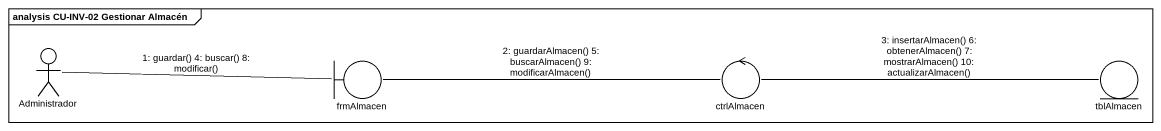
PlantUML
@startuml
mainframe analysis CU-INV-02 Gestionar Almacén
actor Administrador
boundary frmAlmacen
control ctrlAlmacen
entity tblAlmacen
Administrador -right- frmAlmacen : 1: guardar() 4: buscar() 8: modificar()
frmAlmacen -right- ctrlAlmacen : 2: guardarAlmacen() 5: buscarAlmacen() 9: modificarAlmacen()
ctrlAlmacen -right- tblAlmacen : 3: insertarAlmacen() 6: obtenerAlmacen() 7: mostrarAlmacen() 10: actualizarAlmacen()
@enduml
